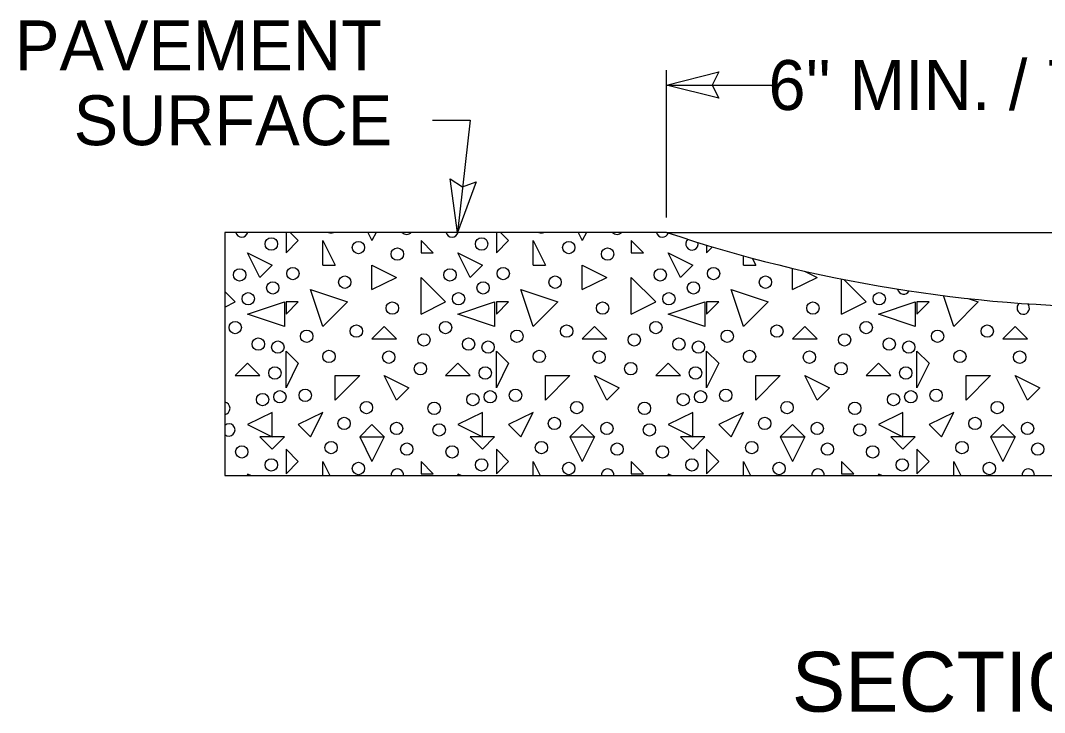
# Model space of a CAD drawing. Extents: x -5 to 1007, y -2 to 1000.
# Drawn here: x 15.23 to 20.54, y 14.51 to 18.11 of the extents above; entities that cross this region are included whole.
import ezdxf

# ---------------------------------------------------------------- set-up
doc = ezdxf.new("R2010")
doc.units = 0
doc.layers.add('Level 1', color=7, linetype='Continuous')

msp = doc.modelspace()

# ---------------------------------------------------------------- linework, layer by layer
at = {"layer": 'Level 1'}
for p, q in [((18.5814, 17.082), (18.5814, 17.8467)), ((18.5814, 17.7702), (19.161, 17.7702)), ((17.3669, 17.5874), (17.5612, 17.5874)), ((17.5612, 17.5874), (17.4959, 17.0055)), ((16.2873, 17.0055), (16.2873, 15.7428)), ((18.5814, 17.0055), (16.2873, 17.0055)), ((16.6057, 17.0055), (16.6057, 16.8993)), ((16.6694, 16.963), (16.6269, 17.0055)), ((17.0305, 17.0055), (17.0518, 16.963)), ((17.0731, 17.0055), (17.0518, 16.963)), ((17.698, 17.0055), (17.698, 16.8993)), ((17.7617, 16.963), (17.7192, 17.0055)), ((18.1227, 17.0055), (18.144, 16.963)), ((18.1653, 17.0055), (18.144, 16.963)), ((18.5814, 17.0055), (23.3198, 17.0055)), ((16.6057, 16.8993), (16.6694, 16.963)), ((17.3067, 16.963), (17.3067, 16.8993)), ((17.3704, 16.8993), (17.3067, 16.963)), ((17.698, 16.8993), (17.7617, 16.963)), ((18.3989, 16.963), (18.3989, 16.8993)), ((18.4627, 16.8993), (18.3989, 16.963)), ((18.7902, 16.9393), (18.7902, 16.8993)), ((18.7902, 16.8993), (18.821, 16.93)), ((17.3067, 16.8993), (17.3704, 16.8993)), ((18.3989, 16.8993), (18.4627, 16.8993)), ((16.4693, 16.7718), (16.5331, 16.8355)), ((16.7969, 16.8355), (16.8606, 16.8355)), ((17.5616, 16.7718), (17.6253, 16.8355)), ((17.8891, 16.8355), (17.9529, 16.8355)), ((18.6538, 16.7718), (18.7176, 16.8355)), ((18.9814, 16.8355), (19.0451, 16.8355)), ((17.0518, 16.7081), (17.1792, 16.7718)), ((18.144, 16.7081), (18.2715, 16.7718)), ((19.2363, 16.7081), (19.3637, 16.7718)), ((16.2873, 16.6171), (16.3419, 16.6443)), ((16.4056, 16.5806), (16.5968, 16.6443)), ((16.5968, 16.6443), (16.5968, 16.5169)), ((16.6057, 16.6443), (16.6057, 16.5806)), ((16.6057, 16.5806), (16.6694, 16.6443)), ((16.6694, 16.6443), (16.6057, 16.6443)), ((16.7969, 16.5169), (16.9243, 16.6443)), ((17.3067, 16.5806), (17.4341, 16.6443)), ((17.4979, 16.5806), (17.689, 16.6443)), ((17.689, 16.6443), (17.689, 16.5169)), ((17.698, 16.6443), (17.698, 16.5806)), ((17.698, 16.5806), (17.7617, 16.6443)), ((17.7617, 16.6443), (17.698, 16.6443)), ((17.8891, 16.5169), (18.0166, 16.6443)), ((18.3989, 16.5806), (18.5264, 16.6443)), ((18.5901, 16.5806), (18.7813, 16.6443)), ((18.7813, 16.6443), (18.7813, 16.5169)), ((18.7902, 16.6443), (18.7902, 16.5806)), ((18.7902, 16.5806), (18.8539, 16.6443)), ((18.8539, 16.6443), (18.7902, 16.6443)), ((18.9814, 16.5169), (19.1088, 16.6443)), ((19.4912, 16.5806), (19.6186, 16.6443)), ((19.6824, 16.5806), (19.8735, 16.6443)), ((19.8735, 16.6443), (19.8735, 16.5169)), ((19.8824, 16.6443), (19.8824, 16.5806)), ((19.8824, 16.5806), (19.9462, 16.6443)), ((19.9462, 16.6443), (19.8824, 16.6443)), ((20.0736, 16.5169), (20.2011, 16.6443)), ((16.5968, 16.5169), (16.4056, 16.5806)), ((17.689, 16.5169), (17.4979, 16.5806)), ((18.7813, 16.5169), (18.5901, 16.5806)), ((19.8735, 16.5169), (19.6824, 16.5806)), ((17.0518, 16.4532), (17.1792, 16.4532)), ((18.144, 16.4532), (18.2715, 16.4532)), ((19.2363, 16.4532), (19.3637, 16.4532)), ((20.3285, 16.4532), (20.456, 16.4532)), ((16.6057, 16.3894), (16.6694, 16.3257)), ((16.6057, 16.1983), (16.6057, 16.3894)), ((17.698, 16.3894), (17.7617, 16.3257)), ((17.698, 16.1983), (17.698, 16.3894)), ((18.7902, 16.3894), (18.8539, 16.3257)), ((18.7902, 16.1983), (18.7902, 16.3894)), ((19.8824, 16.3894), (19.9462, 16.3257)), ((19.8824, 16.1983), (19.8824, 16.3894)), ((16.6694, 16.3257), (16.6057, 16.1983)), ((17.7617, 16.3257), (17.698, 16.1983)), ((18.8539, 16.3257), (18.7902, 16.1983)), ((19.9462, 16.3257), (19.8824, 16.1983)), ((16.3419, 16.262), (16.4693, 16.262)), ((16.8606, 16.1345), (16.9881, 16.262)), ((17.4341, 16.262), (17.5616, 16.262)), ((17.9529, 16.1345), (18.0803, 16.262)), ((18.5264, 16.262), (18.6538, 16.262)), ((19.0451, 16.1345), (19.1726, 16.262)), ((19.6186, 16.262), (19.7461, 16.262)), ((20.1373, 16.1345), (20.2648, 16.262)), ((17.1792, 16.1345), (17.243, 16.1983)), ((18.2715, 16.1345), (18.3352, 16.1983)), ((19.3637, 16.1345), (19.4275, 16.1983)), ((20.456, 16.1345), (20.5197, 16.1983)), ((16.5331, 16.0708), (16.4056, 16.0071)), ((16.5331, 15.9434), (16.5331, 16.0708)), ((16.7969, 16.0708), (16.6694, 16.0071)), ((16.7332, 15.9434), (16.7969, 16.0708)), ((17.6253, 16.0708), (17.4979, 16.0071)), ((17.6253, 15.9434), (17.6253, 16.0708)), ((17.8891, 16.0708), (17.7617, 16.0071)), ((17.8254, 15.9434), (17.8891, 16.0708)), ((18.7176, 16.0708), (18.5901, 16.0071)), ((18.7176, 15.9434), (18.7176, 16.0708)), ((18.9814, 16.0708), (18.8539, 16.0071)), ((18.9177, 15.9434), (18.9814, 16.0708)), ((19.8098, 16.0708), (19.6824, 16.0071)), ((19.8098, 15.9434), (19.8098, 16.0708)), ((20.0736, 16.0708), (19.9462, 16.0071)), ((20.0099, 15.9434), (20.0736, 16.0708)), ((16.4056, 16.0071), (16.5331, 15.9434)), ((16.6694, 16.0071), (16.7332, 15.9434)), ((17.0518, 16.0071), (16.9881, 15.9434)), ((17.0518, 16.0071), (17.1155, 15.9434)), ((17.4979, 16.0071), (17.6253, 15.9434)), ((17.7617, 16.0071), (17.8254, 15.9434)), ((18.144, 16.0071), (18.0803, 15.9434)), ((18.144, 16.0071), (18.2078, 15.9434)), ((18.5901, 16.0071), (18.7176, 15.9434)), ((18.8539, 16.0071), (18.9177, 15.9434)), ((19.2363, 16.0071), (19.1726, 15.9434)), ((19.2363, 16.0071), (19.3, 15.9434)), ((19.6824, 16.0071), (19.8098, 15.9434)), ((19.9462, 16.0071), (20.0099, 15.9434)), ((20.3285, 16.0071), (20.2648, 15.9434)), ((20.3285, 16.0071), (20.3923, 15.9434)), ((16.4693, 15.9434), (16.5331, 15.8796)), ((16.5968, 15.9434), (16.4693, 15.9434)), ((16.5331, 15.8796), (16.5968, 15.9434)), ((16.9881, 15.9434), (17.1155, 15.9434)), ((16.9881, 15.9434), (17.0518, 15.8159)), ((16.9881, 15.9434), (17.1155, 15.9434)), ((17.1155, 15.9434), (17.0518, 15.8159)), ((17.5616, 15.9434), (17.6253, 15.8796)), ((17.689, 15.9434), (17.5616, 15.9434)), ((17.6253, 15.8796), (17.689, 15.9434)), ((18.0803, 15.9434), (18.2078, 15.9434)), ((18.0803, 15.9434), (18.144, 15.8159)), ((18.0803, 15.9434), (18.2078, 15.9434)), ((18.2078, 15.9434), (18.144, 15.8159)), ((18.6538, 15.9434), (18.7176, 15.8796)), ((18.7813, 15.9434), (18.6538, 15.9434)), ((18.7176, 15.8796), (18.7813, 15.9434)), ((19.1726, 15.9434), (19.3, 15.9434)), ((19.1726, 15.9434), (19.2363, 15.8159)), ((19.1726, 15.9434), (19.3, 15.9434)), ((19.3, 15.9434), (19.2363, 15.8159)), ((19.7461, 15.9434), (19.8098, 15.8796)), ((19.8735, 15.9434), (19.7461, 15.9434)), ((19.8098, 15.8796), (19.8735, 15.9434)), ((20.2648, 15.9434), (20.3923, 15.9434)), ((20.2648, 15.9434), (20.3285, 15.8159)), ((20.2648, 15.9434), (20.3923, 15.9434)), ((20.3923, 15.9434), (20.3285, 15.8159)), ((16.6694, 15.8159), (16.6057, 15.8796)), ((16.6057, 15.8796), (16.6057, 15.7522)), ((17.7617, 15.8159), (17.698, 15.8796)), ((17.698, 15.8796), (17.698, 15.7522)), ((18.8539, 15.8159), (18.7902, 15.8796)), ((18.7902, 15.8796), (18.7902, 15.7522)), ((19.9462, 15.8159), (19.8824, 15.8796)), ((19.8824, 15.8796), (19.8824, 15.7522)), ((16.6057, 15.7522), (16.6694, 15.8159)), ((17.3067, 15.8159), (17.3067, 15.7522)), ((17.3704, 15.7522), (17.3067, 15.8159)), ((17.698, 15.7522), (17.7617, 15.8159)), ((18.3989, 15.8159), (18.3989, 15.7522)), ((18.4627, 15.7522), (18.3989, 15.8159)), ((18.7902, 15.7522), (18.8539, 15.8159)), ((19.4912, 15.8159), (19.4912, 15.7522)), ((19.5549, 15.7522), (19.4912, 15.8159)), ((19.8824, 15.7522), (19.9462, 15.8159)), ((16.2873, 15.7428), (25.6122, 15.7428)), ((17.3067, 15.7522), (17.3704, 15.7522)), ((18.3989, 15.7522), (18.4627, 15.7522)), ((19.4912, 15.7522), (19.5549, 15.7522))]:
    msp.add_line(p, q, dxfattribs=at)
for points in [[(18.5814, 17.7702), (18.8533, 17.8382), (18.8193, 17.7702), (18.8533, 17.7022)], [(17.4959, 17.0055), (17.4586, 17.2833), (17.5224, 17.242), (17.5938, 17.2682)]]:
    msp.add_lwpolyline(points, close=True, dxfattribs=at)
for points in [[(16.7969, 16.8355), (16.7969, 16.963), (16.8606, 16.8355)], [(17.8891, 16.8355), (17.8891, 16.963), (17.9529, 16.8355)], [(16.4693, 16.7718), (16.4056, 16.8993), (16.5331, 16.8355)], [(17.5616, 16.7718), (17.4979, 16.8993), (17.6253, 16.8355)], [(18.6538, 16.7718), (18.5901, 16.8993), (18.7176, 16.8355)], [(18.9814, 16.8355), (18.9814, 16.884)], [(19.0271, 16.8716), (19.0451, 16.8355)], [(17.0518, 16.7081), (17.0518, 16.8355), (17.1792, 16.7718)], [(18.144, 16.7081), (18.144, 16.8355), (18.2715, 16.7718)], [(19.2363, 16.7081), (19.2363, 16.8188)], [(17.3067, 16.5806), (17.3067, 16.7718), (17.4341, 16.6443)], [(18.3989, 16.5806), (18.3989, 16.7718), (18.5264, 16.6443)], [(19.2989, 16.8042), (19.3637, 16.7718)], [(19.4912, 16.5806), (19.4912, 16.7631)], [(19.5021, 16.7609), (19.6186, 16.6443)], [(16.7969, 16.5169), (16.7332, 16.7081), (16.9243, 16.6443)], [(17.8891, 16.5169), (17.8254, 16.7081), (18.0166, 16.6443)], [(18.9814, 16.5169), (18.9177, 16.7081), (19.1088, 16.6443)], [(16.2873, 16.699), (16.3419, 16.6443)], [(20.0736, 16.5169), (20.0203, 16.6768)], [(20.1488, 16.6617), (20.2011, 16.6443)], [(17.0518, 16.4532), (17.1155, 16.5169), (17.1792, 16.4532)], [(18.144, 16.4532), (18.2078, 16.5169), (18.2715, 16.4532)], [(19.2363, 16.4532), (19.3, 16.5169), (19.3637, 16.4532)], [(20.3285, 16.4532), (20.3923, 16.5169), (20.456, 16.4532)], [(16.3419, 16.262), (16.4056, 16.3257), (16.4693, 16.262)], [(17.4341, 16.262), (17.4979, 16.3257), (17.5616, 16.262)], [(18.5264, 16.262), (18.5901, 16.3257), (18.6538, 16.262)], [(19.6186, 16.262), (19.6824, 16.3257), (19.7461, 16.262)], [(16.8606, 16.1345), (16.8606, 16.262), (16.9881, 16.262)], [(17.1792, 16.1345), (17.1155, 16.262), (17.243, 16.1983)], [(17.9529, 16.1345), (17.9529, 16.262), (18.0803, 16.262)], [(18.2715, 16.1345), (18.2078, 16.262), (18.3352, 16.1983)], [(19.0451, 16.1345), (19.0451, 16.262), (19.1726, 16.262)], [(19.3637, 16.1345), (19.3, 16.262), (19.4275, 16.1983)], [(20.1373, 16.1345), (20.1373, 16.262), (20.2648, 16.262)], [(20.456, 16.1345), (20.3923, 16.262), (20.5197, 16.1983)], [(16.7969, 15.7428), (16.7969, 15.8159), (16.8335, 15.7428)], [(17.8891, 15.7428), (17.8891, 15.8159), (17.9257, 15.7428)], [(18.9814, 15.7428), (18.9814, 15.8159), (19.018, 15.7428)], [(20.0736, 15.7428), (20.0736, 15.8159), (20.1102, 15.7428)], [(16.4103, 15.7428), (16.4056, 15.7522), (16.4245, 15.7428)], [(17.5026, 15.7428), (17.4979, 15.7522), (17.5167, 15.7428)], [(18.5948, 15.7428), (18.5901, 15.7522), (18.609, 15.7428)], [(19.6871, 15.7428), (19.6824, 15.7522), (19.7012, 15.7428)]]:
    msp.add_lwpolyline(points, dxfattribs=at)
for centre in [(16.5292, 16.9451), (17.6215, 16.9451), (16.9817, 16.9267), (17.1837, 16.8929), (18.0739, 16.9267), (18.2759, 16.8929), (16.3648, 16.7845), (16.6414, 16.7916), (17.4571, 16.7845), (17.7336, 16.7916), (18.5493, 16.7845), (18.8259, 16.7916), (16.9109, 16.7469), (18.0032, 16.7469), (19.0954, 16.7469), (16.5369, 16.717), (17.6291, 16.717), (18.7214, 16.717), (16.4094, 16.6609), (17.5017, 16.6609), (18.5939, 16.6609), (19.6862, 16.6609), (17.1576, 16.6125), (18.2498, 16.6125), (19.3421, 16.6125), (16.3419, 16.5112), (17.4341, 16.5112), (18.5264, 16.5112), (19.6186, 16.5112), (16.7128, 16.4659), (16.9708, 16.4927), (17.805, 16.4659), (18.0631, 16.4927), (18.8973, 16.4659), (19.1553, 16.4927), (19.9895, 16.4659), (20.2476, 16.4927), (16.4617, 16.4251), (16.563, 16.4098), (17.322, 16.4474), (17.5539, 16.4251), (17.6553, 16.4098), (18.4142, 16.4474), (18.6462, 16.4251), (18.7475, 16.4098), (19.5065, 16.4474), (19.7384, 16.4251), (19.8398, 16.4098), (16.8287, 16.3614), (17.1391, 16.3576), (17.921, 16.3614), (18.2313, 16.3576), (19.0132, 16.3614), (19.3236, 16.3576), (20.1055, 16.3614), (20.4158, 16.3576), (17.3035, 16.2977), (18.3957, 16.2977), (19.488, 16.2977), (16.5477, 16.2754), (17.64, 16.2754), (18.7322, 16.2754), (19.8245, 16.2754), (16.484, 16.1371), (16.5738, 16.1518), (16.7051, 16.1594), (17.5762, 16.1371), (17.6661, 16.1518), (17.7974, 16.1594), (18.6685, 16.1371), (18.7583, 16.1518), (18.8896, 16.1594), (19.7607, 16.1371), (19.8506, 16.1518), (19.9819, 16.1594), (17.0231, 16.0957), (17.3749, 16.0919), (18.1154, 16.0957), (18.4671, 16.0919), (19.2076, 16.0957), (19.5594, 16.0919), (20.2998, 16.0957), (16.9071, 16.0135), (17.1799, 15.9873), (17.401, 15.9797), (17.9994, 16.0135), (18.2721, 15.9873), (18.4932, 15.9797), (19.0916, 16.0135), (19.3644, 15.9873), (19.5855, 15.9797), (20.1839, 16.0135), (20.4566, 15.9873), (16.8396, 15.8879), (17.2328, 15.8803), (17.9318, 15.8879), (18.325, 15.8803), (19.0241, 15.8879), (19.4173, 15.8803), (20.1163, 15.8879), (20.5095, 15.8803), (16.3757, 15.8656), (17.4679, 15.8656), (18.5602, 15.8656), (19.6524, 15.8656), (16.5292, 15.7981), (16.9817, 15.7796), (17.6215, 15.7981), (18.0739, 15.7796), (18.7137, 15.7981), (19.1662, 15.7796), (19.806, 15.7981), (20.2584, 15.7796)]:
    msp.add_circle(centre, 0.0321, dxfattribs=at)
for centre, radius, start, end in [((16.3757, 17.0127), 0.0321, 192.9747, 347.0253), ((16.8396, 17.035), 0.0321, 246.9182, 293.0818), ((17.2328, 17.0273), 0.0321, 222.9621, 317.0379), ((17.4679, 17.0127), 0.0321, 192.9747, 347.0253), ((17.9318, 17.035), 0.0321, 246.9182, 293.0818), ((18.325, 17.0273), 0.0321, 222.9621, 317.0379), ((18.5602, 17.0127), 0.0321, 192.9747, 342.3038), ((20.9506, 24.0513), 7.4329, 251.42665, 288.57335), ((18.7137, 16.9451), 0.0321, 130.3503, 14.7079), ((19.8136, 16.717), 0.0321, 191.1274, 331.2541), ((20.4343, 16.6125), 0.0321, 128.0659, 44.0024), ((16.2826, 16.0919), 0.0321, 278.34, 81.66), ((16.3087, 15.9797), 0.0321, 227.9643, 132.0357), ((17.1837, 15.7458), 0.0321, 354.5273, 185.4727), ((18.2759, 15.7458), 0.0321, 354.5273, 185.4727), ((19.3682, 15.7458), 0.0321, 354.5273, 185.4727), ((20.4604, 15.7458), 0.0321, 354.5273, 185.4727)]:
    msp.add_arc(centre, radius, start, end, dxfattribs=at)

# ---------------------------------------------------------------- texts
for s, height, p in [('PAVEMENT', 0.25901, (15.198, 17.8464)), ("6'' MIN. / 7.5'' MAX.", 0.259006, (19.111, 17.6407)), ('SURFACE', 0.25901, (15.5027, 17.4579)), ('SECTION A-A', 0.310807, (19.2326, 14.5172))]:
    msp.add_text(s, height=height, dxfattribs=at).set_placement(p)

doc.saveas('drawing.dxf')
